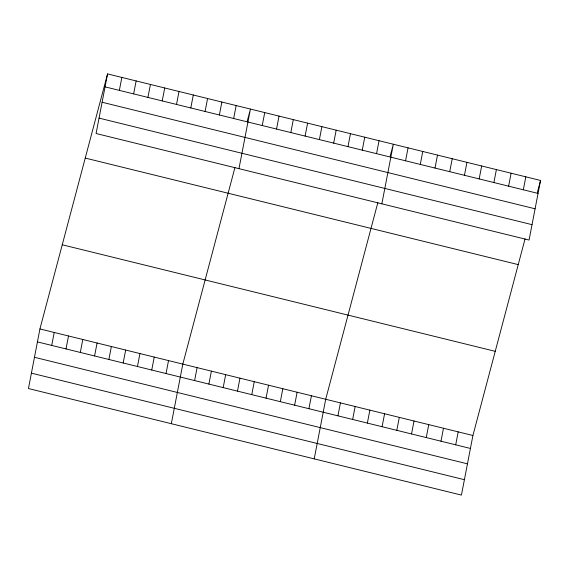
<?xml version="1.0" encoding="UTF-8"?>
<svg xmlns="http://www.w3.org/2000/svg" width="569" height="569" viewBox="0 0 569 569"><rect width="100%" height="100%" fill="white"/><g stroke="black" fill="none" stroke-linecap="round" stroke-linejoin="round"><path stroke-width="0.85" d="M107.562 73.906L96.083 133.509L529.07 240.054L540.55 180.458L107.562 73.906L39.93 328.946L28.45 388.542L461.438 495.094L472.917 435.491L525.066 238.852M51.722 345.411L54.219 332.46M66.011 348.932L68.508 335.98M119.355 90.379L121.851 77.427M80.3 352.446L82.79 339.494M133.644 93.892L136.14 80.94M94.589 355.959L97.079 343.007M147.933 97.406L150.429 84.454M108.878 359.48L111.368 346.528M162.222 100.926L164.718 87.975M123.167 362.994L125.657 350.042M176.511 104.44L179.007 91.488M137.456 366.507L139.946 353.555M190.8 107.954L193.296 95.002M151.745 370.028L154.235 357.076M205.089 111.474L207.578 98.522M166.027 373.541L168.524 360.59M219.378 114.988L221.867 102.036M171.333 423.706L182.813 364.11L234.961 167.464M233.667 118.501L236.156 105.55M194.605 380.576L197.102 367.624M238.973 168.666L250.445 109.07L247.259 121.09M208.894 384.089L211.391 371.137M262.245 125.536L264.734 112.584M223.183 387.61L225.68 374.658M276.534 129.049L279.023 116.097M237.472 391.123L239.969 378.172M290.816 132.57L293.312 119.618M251.761 394.637L254.258 381.685M305.105 136.083L307.601 123.132M266.05 398.158L268.547 385.206M319.394 139.597L321.89 126.652M280.339 401.671L282.836 388.719M333.683 143.118L336.179 130.166M294.628 405.185L297.125 392.233M347.972 146.631L350.468 133.679M308.917 408.706L311.414 395.754M362.261 150.152L364.757 137.2M314.223 458.863L325.703 399.267L377.844 202.628M376.55 153.666L379.046 140.714M337.929 415.839L340.418 402.888M381.856 203.83L393.335 144.227L390.142 156.255M352.652 419.467L355.141 406.515M405.562 160.807L408.058 147.855M367.368 423.087L369.864 410.135M420.285 164.427L422.774 151.475M382.091 426.707L384.587 413.755M435.008 168.047L437.497 155.095M396.813 430.335L399.31 417.383M449.723 171.674L452.22 158.723M411.536 433.955L414.026 421.003M464.446 175.295L466.943 162.343M426.259 437.575L428.749 424.623M479.169 178.915L481.666 165.963M440.975 441.203L443.471 428.251M493.892 182.542L496.388 169.59M455.698 444.823L458.194 431.871M508.615 186.163L511.104 173.211M523.338 189.783L525.827 176.831M537.364 192.478L540.55 180.458M105.066 86.858L538.054 193.41M102.1 102.249L535.095 208.802M99.049 118.11L532.036 224.663M85.243 158.068L518.231 264.621M62.249 244.784L495.236 351.329M39.93 328.946L472.917 435.491M37.433 341.898L470.421 448.443M34.467 357.289L467.455 463.842M31.416 373.15L464.404 479.695"/></g></svg>
